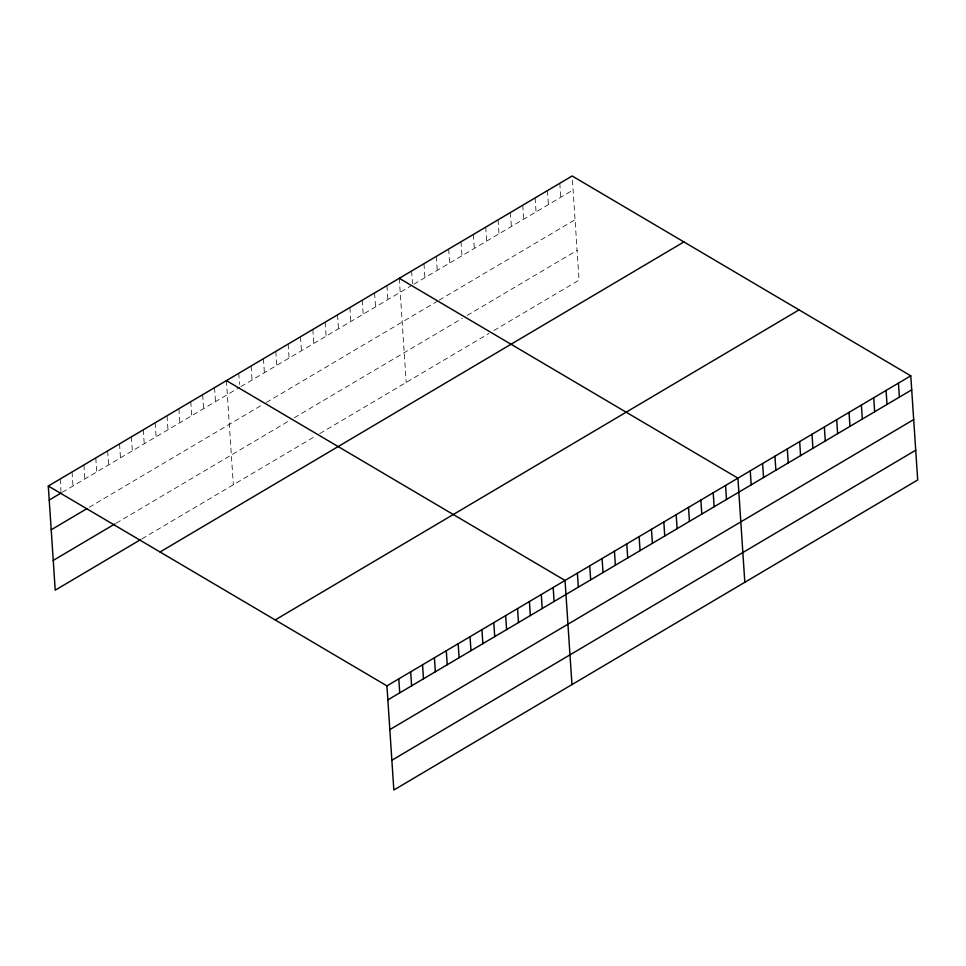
<?xml version="1.0" encoding="UTF-8"?>
<svg xmlns="http://www.w3.org/2000/svg" width="966" height="966" viewBox="0 0 966 966"><rect width="100%" height="100%" fill="white"/><g stroke="black" fill="none" stroke-linecap="round" stroke-linejoin="round"><path stroke-width="0.72" stroke-dasharray="4.83 3.62" d="M62.295 492.31L239.689 387.306M240.92 386.581L411.323 285.719M413.798 284.258L573.092 189.976M89.198 507.295L262.655 404.633M266.362 402.436L436.765 301.585M439.228 300.124L575.06 219.729M116.174 523.186L289.389 420.657M294.328 417.735L462.255 318.345M467.194 315.423L577.1 250.375M141.893 538.871L316.063 435.787M319.758 433.601L488.929 333.475M493.868 330.553L579.069 280.116L572.162 175.981M559.809 183.286L560.739 197.293M547.456 190.604L548.386 204.599M535.116 197.909L536.045 211.904M522.763 205.215L523.693 219.21M510.41 212.52L511.34 226.527M498.07 219.837L498.999 233.832M485.717 227.143L486.647 241.138M473.376 234.448L474.306 248.443M461.024 241.754L461.953 255.761M448.671 249.071L449.601 263.066M436.33 256.376L437.26 270.371M423.977 263.682L424.907 277.677M411.637 270.987L412.47 283.593M399.284 278.305L406.203 382.439M386.931 285.61L387.861 299.605M374.591 292.915L375.52 306.91M362.238 300.221L363.168 314.228M349.897 307.538L350.827 321.533M337.545 314.844L338.474 328.838M325.192 322.149L326.122 336.144M312.851 329.454L313.781 343.461M300.498 336.772L301.428 350.767M288.146 344.077L289.076 358.072M275.805 351.382L276.735 365.377M263.452 358.688L264.382 372.695M251.112 366.005L252.041 380M238.759 373.311L239.508 384.504M226.406 380.616L233.325 484.751M214.537 387.644L215.466 401.639M202.667 394.671L203.597 408.678M190.785 401.699L191.715 415.706M178.915 408.727L179.845 422.734M167.046 415.754L167.975 429.761M155.164 422.782L156.094 436.789M143.294 429.81L144.224 443.817M131.424 436.837L132.354 450.844M119.543 443.865L120.472 457.872M107.673 450.893L108.603 464.9M95.791 457.92L96.721 471.927M83.921 464.948L84.851 478.955M72.052 471.976L72.981 485.983M60.17 479.003L61.015 491.609"/><path stroke-width="1.45" d="M48.3 486.031L572.162 175.981L910.781 375.822L917.7 479.969L393.838 790.019L386.931 685.884L48.3 486.031L55.219 590.178L140.71 539.571M49.23 500.038L61.1 493.01M51.21 529.779L86.831 508.696M53.239 560.425L114.99 523.886M160.042 551.984L683.904 241.935M275.177 619.93L799.039 309.881M386.931 685.884L910.781 375.822M387.861 699.879L911.711 389.829M389.829 729.62L913.691 419.57M391.87 760.266L915.72 450.216M399.284 278.305L737.915 478.146L744.822 582.281M226.406 380.616L565.038 580.457L571.957 684.604M898.44 383.128L899.37 397.135M886.088 390.445L887.017 404.44M873.735 397.75L874.665 411.745M861.394 405.056L862.324 419.063M849.042 412.361L849.971 426.368M836.701 419.679L837.631 433.674M824.348 426.984L825.278 440.979M811.995 434.289L812.925 448.296M799.655 441.607L800.585 455.602M787.302 448.912L788.232 462.907M774.949 456.218L775.879 470.213M762.609 463.523L763.538 477.53M750.256 470.84L751.186 484.835M725.563 485.451L726.492 499.446M713.21 492.757L714.14 506.764M700.869 500.074L701.799 514.069M688.517 507.379L689.446 521.374M676.176 514.685L677.106 528.68M663.823 521.99L664.753 535.997M651.47 529.308L652.4 543.303M639.13 536.613L640.06 550.608M626.777 543.918L627.707 557.913M614.436 551.224L615.366 565.231M602.084 558.541L603.013 572.536M589.731 565.847L590.661 579.841M577.39 573.152L578.32 587.147M553.168 587.485L554.098 601.492M541.286 594.513L542.216 608.52M529.416 601.54L530.346 615.547M517.547 608.568L518.476 622.575M505.665 615.596L506.595 629.603M493.795 622.623L494.725 636.63M481.925 629.651L482.855 643.658M470.044 636.679L470.973 650.686M458.174 643.718L459.104 657.713M446.292 650.746L447.222 664.741M434.422 657.774L435.352 671.768M422.553 664.801L423.482 678.796M410.671 671.829L411.601 685.824M398.801 678.857L399.731 692.851"/></g></svg>
